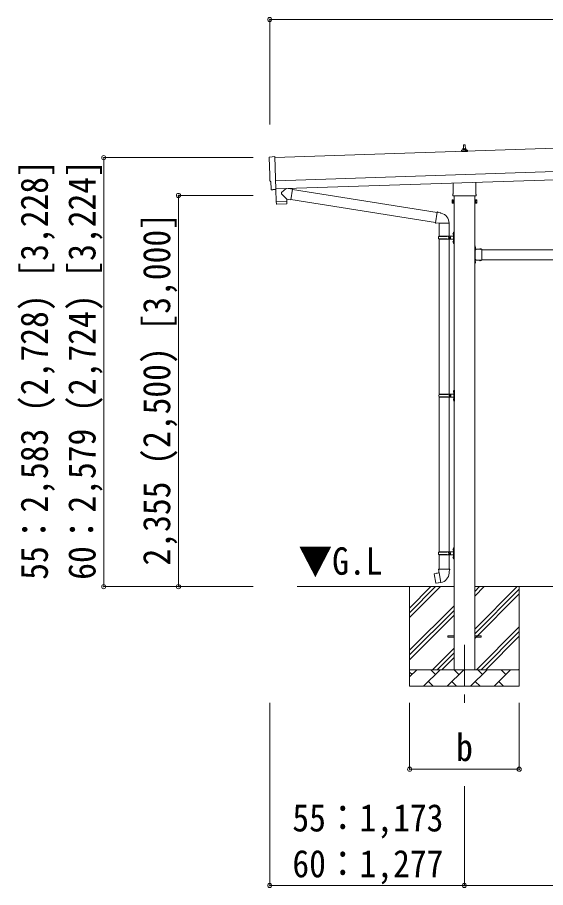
# Model space of a CAD drawing. Units: millimetres at full size, sheet at 1:50; details may follow other scales. Extents: x -14053 to 14053, y -9700 to 9700.
# Drawn here: x -6326 to -3144, y -6547 to -1309 of the extents above; entities that cross this region are included whole.
import ezdxf
from ezdxf.enums import TextEntityAlignment as Align

# ---------------------------------------------------------------- set-up
doc = ezdxf.new("R2010")
doc.units = ezdxf.units.MM
doc.header["$LTSCALE"] = 50
doc.header["$PDMODE"] = 32
doc.header["$PDSIZE"] = 25
doc.linetypes.add('CHAIN1', pattern=[8, 5, -1, 1, -1])
doc.linetypes.add('USER3', pattern=[4, 3, -1])
for name, color, linetype, lineweight in [('0-1_壁線', 7, 'CHAIN1', 9), ('0-2_建具', 4, 'Continuous', 13), ('0-3_階段', 7, 'Continuous', 9), ('0-7_ハッチ', 7, 'Continuous', 13), ('0-8_外構', 6, 'Continuous', 5), ('0-9_敷地', 7, 'Continuous', 9)]:
    doc.layers.add(name, color=color, linetype=linetype, lineweight=lineweight)
doc.styles.add('ＭＳ ゴシック', font='')
doc.styles.get('ＭＳ ゴシック').set_extended_font_data('MS Gothic')

msp = doc.modelspace()

# ---------------------------------------------------------------- linework, layer by layer
at = {"layer": '0-1_壁線'}
msp.add_line((-3633.08, -5085.64), (-3633.08, -5434.64), dxfattribs=at)
at = {"layer": '0-2_建具'}
for p, q in [((608.28, -1972.56), (-4774.73, -2152)), ((-3639.08, -2101.38), (-3638.36, -2077.86)), ((-3637.36, -2076.88), (-3628.81, -2076.88)), ((-3627.81, -2077.86), (-3627.08, -2101.38)), ((-4770.06, -2291.92), (612.95, -2112.49)), ((-3651.33, -2116.88), (-3651.33, -2109.17)), ((-3614.83, -2116.88), (-3651.33, -2116.88)), ((-3650.95, -2108.38), (-3615.21, -2108.38)), ((-3650.57, -2108.2), (-3643.85, -2106.57)), ((-3643.46, -2106.38), (-3622.7, -2106.38)), ((-3643.08, -2105.6), (-3643.08, -2101.38)), ((-3642.08, -2101.38), (-3624.08, -2101.38)), ((-3623.08, -2105.6), (-3623.08, -2101.38)), ((-3615.6, -2108.2), (-3622.32, -2106.57)), ((-3614.83, -2116.88), (-3614.83, -2109.17)), ((-4768.4, -2341.89), (614.61, -2162.46)), ((-3564.78, -2301.77), (-3564.78, -2370.87)), ((-4787.89, -2346.31), (-4794.82, -2346.18)), ((-3701.38, -2370.87), (-3701.38, -2306.32)), ((-3707.08, -2409.14), (-3706.32, -2407.83)), ((-3707.08, -2409.14), (-3707.08, -2426.14)), ((-3700.08, -2407.83), (-3706.32, -2407.83)), ((-3703.08, -2379.64), (-3703.08, -2374.14)), ((-3565.15, -2383.14), (-3701.02, -2383.14)), ((-3700.08, -2427.46), (-3700.08, -2407.83)), ((-3700.08, -2408.44), (-3697.58, -2408.44)), ((-3695.58, -2383.14), (-3695.58, -5235.64)), ((-3570.58, -2383.14), (-3570.58, -5235.64)), ((-3566.08, -2408.44), (-3568.58, -2408.44)), ((-3566.08, -2427.46), (-3566.08, -2407.83)), ((-3566.08, -2407.83), (-3559.84, -2407.83)), ((-3563.08, -2374.14), (-3563.08, -2379.64)), ((-3559.08, -2409.14), (-3559.84, -2407.83)), ((-3559.08, -2409.14), (-3559.08, -2426.14)), ((-3707.08, -2426.14), (-3706.32, -2427.46)), ((-3700.08, -2412.74), (-3706.32, -2412.74)), ((-3700.08, -2422.55), (-3706.32, -2422.55)), ((-3700.08, -2427.46), (-3706.32, -2427.46)), ((-3697.58, -2426.84), (-3700.08, -2426.84)), ((-3570.58, -2428.14), (-3568.58, -2428.14)), ((-3568.58, -2426.84), (-3566.08, -2426.84)), ((-3566.08, -2412.74), (-3559.84, -2412.74)), ((-3566.08, -2422.55), (-3559.84, -2422.55)), ((-3566.08, -2427.46), (-3559.84, -2427.46)), ((-3559.08, -2426.14), (-3559.84, -2427.46)), ((-3568.58, -2684.64), (-3570.58, -2684.64)), ((-3570.58, -2691.64), (-3568.58, -2691.64)), ((-3570.58, -2697.64), (-3568.58, -2697.64)), ((-3564.58, -2707.64), (-3570.08, -2707.64)), ((-3570.08, -2707.64), (-3570.08, -2767.64)), ((-3568.58, -2684.64), (-3568.58, -2704.64)), ((-3568.07, -2688.74), (-3568.58, -2688.74)), ((-3528.58, -2704.64), (-3568.58, -2704.64)), ((-3568.58, -2708.64), (-3568.58, -2766.64)), ((-3531.68, -2704.14), (-3531.68, -2704.64)), ((-3528.58, -2704.64), (-3528.58, -2770.64)), ((-3528.58, -2707.64), (-637.58, -2707.64)), ((-3564.58, -2767.64), (-3570.08, -2767.64)), ((-3568.58, -2768.64), (-3564.58, -2768.64)), ((-3568.58, -2770.64), (-3568.58, -2790.64)), ((-3528.58, -2770.64), (-3568.58, -2770.64)), ((-3568.07, -2774.74), (-3568.58, -2774.74)), ((-3531.68, -2771.15), (-3531.68, -2770.64)), ((-3528.58, -2767.64), (-637.58, -2767.64)), ((-3570.58, -2777.64), (-3568.58, -2777.64)), ((-3570.58, -2783.64), (-3568.58, -2783.64)), ((-3568.58, -2790.64), (-3570.58, -2790.64)), ((-3733.08, -5031.14), (-3695.58, -5031.14)), ((-3733.08, -5040.14), (-3733.08, -5031.14)), ((-3733.08, -5040.14), (-3695.58, -5040.14)), ((-3570.58, -5031.14), (-3533.08, -5031.14)), ((-3570.58, -5040.14), (-3533.08, -5040.14)), ((-3533.08, -5040.14), (-3533.08, -5031.14))]:
    msp.add_line(p, q, dxfattribs=at)
for points in [[(-4806.4, -2149.62), (-4774.9, -2146.91), (-4768.31, -2344.66)], [(-4797.76, -2343.29), (-4799.33, -2296.28), (-4799.93, -2296.3)], [(-4787.16, -2346.01), (-4786.52, -2345.36), (-4768.27, -2345.66)], [(-3568.58, -2428.14), (-3568.58, -2407.14), (-3570.58, -2407.14)], [(-3568.07, -2688.74), (-3568.07, -2700.54), (-3568.58, -2700.54)], [(-3568.58, -2708.64), (-3564.58, -2708.64), (-3564.58, -2706.64), (-3568.58, -2706.64)], [(-3531.68, -2704.14), (-3543.48, -2704.14), (-3543.48, -2704.64)], [(-3568.58, -2766.64), (-3564.58, -2766.64), (-3564.58, -2768.64)], [(-3568.07, -2774.74), (-3568.07, -2786.54), (-3568.58, -2786.54)], [(-3531.68, -2771.15), (-3543.48, -2771.15), (-3543.48, -2770.64)]]:
    msp.add_lwpolyline(points, dxfattribs=at)
msp.add_lwpolyline([(-3697.58, -2428.14), (-3697.58, -2407.14), (-3695.58, -2407.14), (-3695.58, -2428.14)], close=True, dxfattribs=at)
at = {"layer": '0-2_建具', "linetype": 'USER3'}
for points in [[(-3565.97, -2692.14), (-3568.75, -2693.5), (-3569.36, -2694.64)], [(-3565.97, -2697.14), (-3568.75, -2695.79), (-3569.36, -2694.64)], [(-3540.08, -2702.03), (-3538.73, -2704.81), (-3537.58, -2705.42)], [(-3535.08, -2702.03), (-3536.44, -2704.81), (-3537.58, -2705.42)], [(-3540.08, -2773.26), (-3538.73, -2770.48), (-3537.58, -2769.87)], [(-3535.08, -2773.26), (-3536.44, -2770.48), (-3537.58, -2769.87)], [(-3565.97, -2778.14), (-3568.75, -2779.5), (-3569.36, -2780.64)], [(-3565.97, -2783.14), (-3568.75, -2781.79), (-3569.36, -2780.64)]]:
    msp.add_lwpolyline(points, dxfattribs=at)
at = {"layer": '0-2_建具'}
for centre, radius, start, end in [((-3637.36, -2077.88), 1, 90, 178.60509), ((-3628.81, -2077.88), 1, 1.39491, 90), ((-3650.33, -2109.17), 1, 103.62699, 180), ((-3644.08, -2105.6), 1, 283.62699, 0), ((-3639, -2102.02), 4.13, 90, 171.17633), ((-3642.08, -2102.38), 1, 90, 180), ((-3629.75, -2101.38), 4.83, 133.60282, 180), ((-3636.42, -2101.38), 4.83, 0, 46.39718), ((-3627.17, -2102.02), 4.13, 8.82367, 90), ((-3624.08, -2102.38), 1, 0, 90), ((-3622.08, -2105.6), 1, 180, 256.37301), ((-3615.83, -2109.17), 1, 0, 76.37301), ((-3702.74, -2410.28), 4.34, 145.61575, 214.38425), ((-3699.08, -2374.14), 4, 125.09963, 180), ((-3699.08, -2379.64), 4, 180, 194.47751), ((-3699.08, -2379.64), 4, 194.47751, 241.04498), ((-3567.08, -2379.64), 4, 298.95502, 345.52249), ((-3567.08, -2374.14), 4, 0, 54.90037), ((-3567.08, -2379.64), 4, 345.52249, 0), ((-3563.43, -2410.28), 4.34, 325.61575, 34.38425), ((-3690.84, -2417.64), 16.24, 162.41205, 197.58795), ((-3702.74, -2425.01), 4.34, 145.61575, 214.38425), ((-3575.32, -2417.64), 16.24, 342.41205, 17.58795), ((-3563.43, -2425.01), 4.34, 325.61575, 34.38425), ((-3568.58, -2704.64), 2, 180, 270), ((-3573.81, -2694.64), 8.23, 314.2189, 45.7811), ((-3537.58, -2709.88), 8.23, 44.2189, 135.7811), ((-3568.58, -2770.64), 2, 90, 180), ((-3573.81, -2780.64), 8.23, 314.2189, 45.7811), ((-3537.58, -2765.41), 8.23, 224.2189, 315.7811)]:
    msp.add_arc(centre, radius, start, end, dxfattribs=at)
for centre, major_axis, ratio, start_param, end_param in [((-4806.14, -2152.6), (-3, -0.1), 0.99863, 4.7647489, 6.2979817), ((-9567.01, -2381.76), (4760.73, 158.69), 0.99863, 6.2686928, 6.2979817), ((-4800.07, -2291.91), (-4.4, -0.15), 0.99863, 6.2686928, 7.8539816), ((-4794.76, -2343.18), (-2.11, -2.14), 0.9974, 5.5252311, 7.0411395), ((-4787.87, -2345.31), (-0.704, -0.714), 0.9974, 0.7579542, 1.5707963)]:
    msp.add_ellipse(centre, major_axis=major_axis, ratio=ratio, start_param=start_param, end_param=end_param, dxfattribs=at)
at = {"layer": '0-3_階段'}
for p, q in [((-3695.58, -4735.64), (-4639.74, -4735.64)), ((-3963.08, -4735.64), (-3963.08, -5335.64)), ((-3963.08, -4920.69), (-3778.03, -4735.64)), ((-3963.08, -4892.41), (-3806.32, -4735.64)), ((-3963.08, -4864.13), (-3834.6, -4735.64)), ((-595.58, -4735.64), (-3570.58, -4735.64)), ((-3570.58, -4990.74), (-3315.48, -4735.64)), ((-3570.58, -4792.75), (-3513.47, -4735.64)), ((-3570.58, -4764.47), (-3541.76, -4735.64)), ((-3570.58, -5019.03), (-3303.08, -4751.53)), ((-3303.08, -4735.64), (-3303.08, -5335.64)), ((-3570.58, -5047.31), (-3303.08, -4779.81)), ((-3963.08, -5118.68), (-3695.58, -4851.18)), ((-3963.08, -5146.97), (-3695.58, -4879.47)), ((-3963.08, -5175.25), (-3695.58, -4907.75)), ((-3560.93, -5235.64), (-3303.08, -4977.8)), ((-3532.64, -5235.64), (-3303.08, -5006.09)), ((-3504.36, -5235.64), (-3303.08, -5034.37)), ((-3825.48, -5235.64), (-3695.58, -5105.74)), ((-3797.2, -5235.64), (-3695.58, -5134.03)), ((-3768.92, -5235.64), (-3695.58, -5162.31)), ((-3963.08, -5235.64), (-3303.08, -5235.64)), ((-3963.08, -5278.54), (-3920.19, -5235.64)), ((-3878.77, -5335.64), (-3778.77, -5235.64)), ((-3807.32, -5264.2), (-3835.87, -5235.64)), ((-3737.35, -5335.64), (-3637.35, -5235.64)), ((-3665.9, -5264.2), (-3694.45, -5235.64)), ((-3595.93, -5335.64), (-3495.93, -5235.64)), ((-3524.48, -5264.2), (-3553.03, -5235.64)), ((-3454.5, -5335.64), (-3354.5, -5235.64)), ((-3383.06, -5264.2), (-3411.61, -5235.64)), ((-3306.37, -5235.64), (-3303.08, -5232.36)), ((-3948.74, -5264.2), (-3963.08, -5249.86)), ((-3303.08, -5335.64), (-3963.08, -5335.64)), ((-3850.21, -5307.09), (-3821.66, -5335.64)), ((-3708.79, -5307.09), (-3680.24, -5335.64)), ((-3567.37, -5307.09), (-3538.82, -5335.64)), ((-3425.95, -5307.09), (-3397.4, -5335.64))]:
    msp.add_line(p, q, dxfattribs=at)
at = {"layer": '0-8_外構'}
for p, q in [((-4805.73, -1321.53), (-4805.73, -1952.92)), ((-4805.73, -1321.53), (643.94, -1321.53)), ((-5805.73, -2153.03), (-4905.73, -2153.03)), ((-5805.73, -2153.03), (-5805.73, -4735.64)), ((-5355.73, -2380.64), (-4905.73, -2380.64)), ((-5355.73, -2380.64), (-5355.73, -4735.64)), ((-5805.73, -4735.64), (-4905.73, -4735.64)), ((-4805.73, -6534.64), (-4805.73, -5434.64)), ((-3963.08, -5834.64), (-3963.08, -5434.64)), ((-3303.08, -5834.64), (-3303.08, -5434.64)), ((-3963.08, -5834.64), (-3303.08, -5834.64)), ((-3633.08, -6534.64), (-3633.08, -5936.64)), ((-3633.08, -6534.64), (-4805.73, -6534.64))]:
    msp.add_line(p, q, dxfattribs=at)
msp.add_lwpolyline([(-3633.08, -6534.64), (-533.08, -6534.64), (643.94, -6534.64)], dxfattribs=at)
for p in [(-4805.73, -1321.53), (-5805.73, -2153.03), (-5355.73, -2380.64), (-5805.73, -4735.64), (-5355.73, -4735.64), (-3963.08, -5834.64), (-3303.08, -5834.64), (-4805.73, -6534.64), (-3633.08, -6534.64)]:
    msp.add_point(p, dxfattribs=at)
at = {"layer": '0-9_敷地'}
for p, q in [((-4768.31, -2344.66), (-4768.27, -2345.66)), ((-4706.98, -2339.84), (-4734.19, -2362.88)), ((-4669.29, -2343.14), (-4695.2, -2339.45)), ((-4669.29, -2343.14), (-4678.25, -2406.2)), ((-4669.05, -2345.04), (-3796.95, -2483.89)), ((-4702.73, -2402.72), (-4734.23, -2370.21)), ((-4702.73, -2402.72), (-4678.25, -2406.2)), ((-4702.73, -2402.72), (-4702.33, -2414.73)), ((-4678.49, -2404.3), (-3807.37, -2542.99)), ((-4766.27, -2417.86), (-4765.6, -2430.9)), ((-4704.99, -2431.83), (-4762.5, -2433.75)), ((-4761.8, -2416.71), (-4761.75, -2417.71)), ((-4706.83, -2414.88), (-4706.82, -2415.88)), ((-3796.63, -2482.08), (-3807.69, -2544.81)), ((-3796.63, -2482.08), (-3795.49, -2480.09)), ((-3796.63, -2482.08), (-3777, -2485.89)), ((-3795.49, -2480.09), (-3791.93, -2480.72)), ((-3791.93, -2480.72), (-3791.51, -2483.07)), ((-3777, -2485.89), (-3775.31, -2487.52)), ((-3775.31, -2487.52), (-3773.2, -2487.97)), ((-3807.69, -2544.81), (-3807.3, -2547.06)), ((-3807.69, -2544.81), (-3787.94, -2547.94)), ((-3807.3, -2547.06), (-3803.73, -2547.69)), ((-3803.73, -2547.69), (-3802.54, -2545.62)), ((-3787.94, -2547.94), (-3785.73, -2546.95)), ((-3725.43, -2547.35), (-3786.62, -2547.35)), ((-3785.58, -2547.35), (-3785.58, -2626.64)), ((-3725.58, -2547.35), (-3725.58, -2626.64)), ((-3701.88, -2609.5), (-3699.84, -2610.49)), ((-3700.61, -2607.49), (-3699.98, -2607.49)), ((-3700.61, -2607.49), (-3700.61, -2615.79)), ((-3700.61, -2615.79), (-3699.98, -2615.79)), ((-3699.98, -2607.49), (-3699.58, -2607.89)), ((-3699.84, -2610.49), (-3699.23, -2611.64)), ((-3699.58, -2603.64), (-3696.58, -2602.14)), ((-3699.58, -2603.64), (-3699.58, -2667.64)), ((-3696.58, -2602.14), (-3696.58, -2669.14)), ((-3696.58, -2602.14), (-3695.58, -2602.14)), ((-3695.58, -2602.14), (-3695.58, -2669.14)), ((-3788.58, -2628.64), (-3738.25, -2628.64)), ((-3788.58, -2642.64), (-3738.25, -2642.64)), ((-3787.58, -2626.64), (-3701.58, -2626.64)), ((-3787.58, -2626.64), (-3787.58, -2628.64)), ((-3787.58, -2644.64), (-3787.58, -2642.64)), ((-3787.58, -2644.64), (-3701.58, -2644.64)), ((-3785.58, -2644.64), (-3785.58, -3576.64)), ((-3728.58, -2626.64), (-3728.58, -2631.14)), ((-3728.58, -2631.14), (-3726.58, -2631.14)), ((-3728.58, -2644.64), (-3728.58, -2640.14)), ((-3728.58, -2640.14), (-3726.58, -2640.14)), ((-3726.58, -2631.14), (-3726.58, -2640.14)), ((-3725.58, -2644.64), (-3725.58, -3576.64)), ((-3720.58, -2626.64), (-3720.58, -2644.64)), ((-3720.58, -2631.14), (-3717.58, -2631.14)), ((-3720.58, -2640.14), (-3717.58, -2640.14)), ((-3717.58, -2631.14), (-3717.58, -2640.14)), ((-3701.88, -2657.5), (-3699.84, -2658.49)), ((-3700.61, -2655.49), (-3699.98, -2655.49)), ((-3700.61, -2655.49), (-3700.61, -2663.79)), ((-3700.61, -2663.79), (-3699.98, -2663.79)), ((-3699.98, -2655.49), (-3699.98, -2663.79)), ((-3699.98, -2655.49), (-3699.58, -2655.89)), ((-3699.98, -2663.79), (-3699.58, -2663.39)), ((-3699.84, -2658.49), (-3699.23, -2659.64)), ((-3699.58, -2667.64), (-3696.58, -2669.14)), ((-3696.58, -2669.14), (-3695.58, -2669.14)), ((-3699.38, -3559.5), (-3697.34, -3560.49)), ((-3698.11, -3557.49), (-3697.48, -3557.49)), ((-3698.11, -3557.49), (-3698.11, -3565.79)), ((-3697.48, -3557.49), (-3697.08, -3557.89)), ((-3697.34, -3560.49), (-3696.73, -3561.64)), ((-3697.08, -3553.64), (-3694.08, -3552.14)), ((-3697.08, -3553.64), (-3697.08, -3617.64)), ((-3694.08, -3552.14), (-3694.08, -3619.14)), ((-3694.08, -3552.14), (-3693.08, -3552.14)), ((-3693.08, -3552.14), (-3693.08, -3619.14)), ((-3786.08, -3578.64), (-3735.75, -3578.64)), ((-3786.08, -3592.64), (-3735.75, -3592.64)), ((-3785.58, -3594.64), (-3785.58, -4526.64)), ((-3785.08, -3576.64), (-3699.08, -3576.64)), ((-3785.08, -3576.64), (-3785.08, -3578.64)), ((-3785.08, -3594.64), (-3785.08, -3592.64)), ((-3785.08, -3594.64), (-3699.08, -3594.64)), ((-3726.08, -3576.64), (-3726.08, -3581.14)), ((-3726.08, -3581.14), (-3724.08, -3581.14)), ((-3726.08, -3594.64), (-3726.08, -3590.14)), ((-3726.08, -3590.14), (-3724.08, -3590.14)), ((-3725.58, -3594.64), (-3725.58, -4526.64)), ((-3724.08, -3581.14), (-3724.08, -3590.14)), ((-3718.08, -3576.64), (-3718.08, -3594.64)), ((-3718.08, -3581.14), (-3715.08, -3581.14)), ((-3718.08, -3590.14), (-3715.08, -3590.14)), ((-3715.08, -3581.14), (-3715.08, -3590.14)), ((-3699.38, -3607.5), (-3697.34, -3608.49)), ((-3698.11, -3565.79), (-3697.48, -3565.79)), ((-3698.11, -3605.49), (-3697.48, -3605.49)), ((-3698.11, -3605.49), (-3698.11, -3613.79)), ((-3698.11, -3613.79), (-3697.48, -3613.79)), ((-3697.48, -3605.49), (-3697.48, -3613.79)), ((-3697.48, -3605.49), (-3697.08, -3605.89)), ((-3697.48, -3613.79), (-3697.08, -3613.39)), ((-3697.34, -3608.49), (-3696.73, -3609.64)), ((-3697.08, -3617.64), (-3694.08, -3619.14)), ((-3694.08, -3619.14), (-3693.08, -3619.14)), ((-3699.58, -4503.64), (-3696.58, -4502.14)), ((-3699.58, -4503.64), (-3699.58, -4567.64)), ((-3696.58, -4502.14), (-3696.58, -4569.14)), ((-3696.58, -4502.14), (-3695.58, -4502.14)), ((-3695.58, -4502.14), (-3695.58, -4569.14)), ((-3788.58, -4528.64), (-3738.25, -4528.64)), ((-3788.58, -4542.64), (-3738.25, -4542.64)), ((-3787.58, -4526.64), (-3701.58, -4526.64)), ((-3787.58, -4526.64), (-3787.58, -4528.64)), ((-3787.58, -4544.64), (-3787.58, -4542.64)), ((-3787.58, -4544.64), (-3701.58, -4544.64)), ((-3785.58, -4544.64), (-3785.58, -4629.57)), ((-3728.58, -4526.64), (-3728.58, -4531.14)), ((-3728.58, -4531.14), (-3726.58, -4531.14)), ((-3728.58, -4544.64), (-3728.58, -4540.14)), ((-3728.58, -4540.14), (-3726.58, -4540.14)), ((-3726.58, -4531.14), (-3726.58, -4540.14)), ((-3725.58, -4544.64), (-3725.58, -4629.57)), ((-3720.58, -4526.64), (-3720.58, -4544.64)), ((-3720.58, -4531.14), (-3717.58, -4531.14)), ((-3720.58, -4540.14), (-3717.58, -4540.14)), ((-3717.58, -4531.14), (-3717.58, -4540.14)), ((-3701.88, -4509.5), (-3699.84, -4510.49)), ((-3700.61, -4507.49), (-3699.98, -4507.49)), ((-3700.61, -4507.49), (-3700.61, -4515.79)), ((-3700.61, -4515.79), (-3699.98, -4515.79)), ((-3700.61, -4555.49), (-3699.98, -4555.49)), ((-3700.61, -4555.49), (-3700.61, -4563.79)), ((-3699.98, -4507.49), (-3699.58, -4507.89)), ((-3699.98, -4555.49), (-3699.98, -4563.79)), ((-3699.98, -4555.49), (-3699.58, -4555.89)), ((-3699.84, -4510.49), (-3699.23, -4511.64)), ((-3701.88, -4557.5), (-3699.84, -4558.49)), ((-3700.61, -4563.79), (-3699.98, -4563.79)), ((-3699.98, -4563.79), (-3699.58, -4563.39)), ((-3699.84, -4558.49), (-3699.23, -4559.64)), ((-3699.58, -4567.64), (-3696.58, -4569.14)), ((-3696.58, -4569.14), (-3695.58, -4569.14)), ((-3814.04, -4658.02), (-3814.85, -4659.19)), ((-3814.85, -4659.19), (-3805.23, -4713.75)), ((-3786.17, -4652.77), (-3814.04, -4658.02)), ((-3801.3, -4655.42), (-3801.51, -4655.66)), ((-3787.43, -4629.57), (-3789.58, -4630.35)), ((-3789.58, -4630.35), (-3789.58, -4633.97)), ((-3789.58, -4633.97), (-3787.34, -4634.79)), ((-3723.73, -4629.57), (-3787.43, -4629.57)), ((-3787.43, -4629.57), (-3787.08, -4649.57)), ((-3787.08, -4649.57), (-3785.73, -4651.57)), ((-3775.82, -4710.07), (-3785.95, -4652.59)), ((-3785.93, -4651.77), (-3785.93, -4652.48)), ((-3785.73, -4651.57), (-3785.76, -4651.58)), ((-3725.39, -4651.51), (-3725.47, -4653.68)), ((-3724.08, -4649.57), (-3725.39, -4651.51)), ((-3723.73, -4629.57), (-3724.08, -4649.57)), ((-3721.58, -4633.97), (-3723.82, -4634.79)), ((-3723.73, -4629.57), (-3721.58, -4630.35)), ((-3721.58, -4630.35), (-3721.58, -4633.97)), ((-3791.21, -4712.66), (-3791.49, -4712.51)), ((-3775.52, -4710.83), (-3775.76, -4710.17))]:
    msp.add_line(p, q, dxfattribs=at)
for points in [[(-4768.67, -2345.65), (-4766.3, -2416.86), (-4702.33, -2414.73)], [(-4702.09, -2428.78), (-4702.3, -2415.73), (-4766.27, -2417.86)], [(-3701.88, -2613.79), (-3699.84, -2612.79), (-3699.23, -2611.64)], [(-3699.98, -2607.49), (-3699.98, -2615.79), (-3699.58, -2615.39)], [(-3701.88, -2661.79), (-3699.84, -2660.79), (-3699.23, -2659.64)], [(-3699.38, -3563.79), (-3697.34, -3562.79), (-3696.73, -3561.64)], [(-3697.48, -3557.49), (-3697.48, -3565.79), (-3697.08, -3565.39)], [(-3699.38, -3611.79), (-3697.34, -3610.79), (-3696.73, -3609.64)], [(-3701.88, -4513.79), (-3699.84, -4512.79), (-3699.23, -4511.64)], [(-3699.98, -4507.49), (-3699.98, -4515.79), (-3699.58, -4515.39)], [(-3701.88, -4561.79), (-3699.84, -4560.79), (-3699.23, -4559.64)], [(-3799.05, -4655.2), (-3799.34, -4655.05), (-3801.3, -4655.42)], [(-3776.09, -4709.98), (-3804.07, -4714.57), (-3805.23, -4713.75)], [(-3789.02, -4712.1), (-3789.23, -4712.34), (-3791.21, -4712.66)]]:
    msp.add_lwpolyline(points, dxfattribs=at)
for centre, radius, start, end in [((-4730.81, -2366.56), 5, 132.56466, 226.88314), ((-4762.61, -2430.75), 3, 182.90915, 271.95747), ((-4705.09, -2428.83), 3, 271.90915, 0.90915), ((-3785.73, -2546.95), 60.3, 359.62495, 78), ((-3696.28, -2611.64), 6, 136.21765, 223.78235), ((-3739.83, -2635.64), 49.25, 171.82876, 180.00002), ((-3739.83, -2635.64), 49.25, 180.00002, 188.17127), ((-3738.25, -2626.64), 2, 270, 359.99998), ((-3738.25, -2644.64), 2, 0.00005, 90.00004), ((-3696.28, -2659.64), 6, 136.21765, 223.78235), ((-3701.58, -2624.64), 2, 270, 359.99998), ((-3701.58, -2646.64), 2, 0.00005, 90.00004), ((-3693.78, -3561.64), 6, 136.21765, 223.78235), ((-3737.33, -3585.64), 49.25, 171.82876, 180.00002), ((-3737.33, -3585.64), 49.25, 180.00002, 188.17127), ((-3735.75, -3576.64), 2, 270, 359.99998), ((-3735.75, -3594.64), 2, 0.00005, 90.00004), ((-3693.78, -3609.64), 6, 136.21765, 223.78235), ((-3699.08, -3574.64), 2, 270, 359.99998), ((-3699.08, -3596.64), 2, 0.00005, 90.00004), ((-3739.83, -4535.64), 49.25, 171.82876, 180.00002), ((-3739.83, -4535.64), 49.25, 180.00002, 188.17127), ((-3738.25, -4526.64), 2, 270, 359.99998), ((-3738.25, -4544.64), 2, 0.00005, 90.00004), ((-3696.28, -4511.64), 6, 136.21765, 223.78235), ((-3696.28, -4559.64), 6, 136.21765, 223.78235), ((-3701.58, -4524.64), 2, 270, 359.99998), ((-3701.58, -4546.64), 2, 0.00005, 90.00004), ((-3786.23, -4652.48), 0.3, 280.66842, 0), ((-3785.73, -4651.77), 0.2, 100, 180), ((-3785.73, -4651.57), 60.3, 279.96938, 358), ((-3776.04, -4710.27), 0.3, 20, 99.33158), ((-3775.33, -4710.76), 0.2, 200, 279.96938)]:
    msp.add_arc(centre, radius, start, end, dxfattribs=at)

# ---------------------------------------------------------------- texts
at = {"layer": '0-7_ハッチ', "style": 'ＭＳ ゴシック', "width": 0.9}
msp.add_text('▼G.L', height=165, dxfattribs=at).set_placement((-4632.47, -4713.43), align=Align.BOTTOM_LEFT)
at = {"layer": '0-8_外構', "color": 7, "style": 'ＭＳ ゴシック', "width": 0.9}
for s, p in [('55：2,583 (2,728) [3,228]', (-6092.79, -4694.34)), ('60：2,579 (2,724) [3,224]', (-5805.73, -4694.34)), ('2,355 (2,500) [3,000]', (-5355.73, -4608.14))]:
    msp.add_text(s, height=165, rotation=90, dxfattribs=at).set_placement(p, align=Align.BOTTOM_LEFT)
for s, p in [('b', (-3683.08, -5834.64)), ('55：1,173', (-4669.4, -6258.61)), ('60：1,277', (-4669.4, -6534.64))]:
    msp.add_text(s, height=165, dxfattribs=at).set_placement(p, align=Align.BOTTOM_LEFT)

doc.saveas('drawing.dxf')
